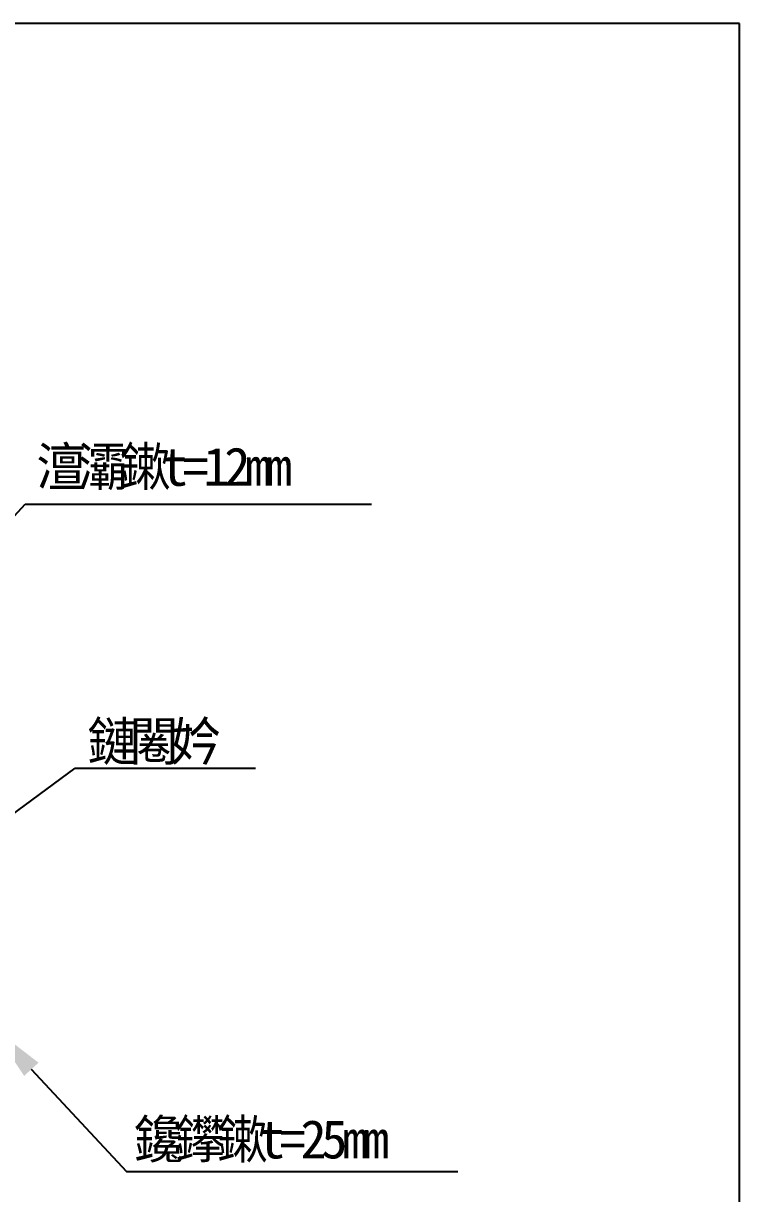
# Model space of a CAD drawing. Header units: metres. Extents: x 0 to 420, y 0 to 297.
# Drawn here: x 323.4 to 420, y 139 to 297 of the extents above; entities that cross this region are included whole.
import ezdxf

# ---------------------------------------------------------------- set-up
doc = ezdxf.new("R2010")
doc.units = ezdxf.units.M

msp = doc.modelspace()

# ---------------------------------------------------------------- linework, layer by layer
for p, q in [((420.04, 297), (0, 297)), ((420.04, 0), (420.04, 297)), ((310.82, 218.25), (323.67, 232.07)), ((323.67, 232.07), (370.4, 232.07)), ((310.16, 181.52), (330.41, 196.43)), ((330.41, 196.43), (354.74, 196.43)), ((324.49, 155.78), (337.33, 141.97)), ((337.33, 141.97), (382.04, 141.97))]:
    msp.add_line(p, q)
msp.add_solid([(323.52, 154.89), (319.1, 161.58), (325.46, 156.68)])

# ---------------------------------------------------------------- texts
for s, p in [('澶', (325.2, 234.57)), ('灞', (330.82, 234.57)), ('鏉', (336.45, 234.57)), ('t', (342.08, 234.57)), ('1', (347.7, 234.57)), ('2', (350.52, 234.57)), ('=', (344.89, 234.57)), ('m', (353.33, 234.57)), ('m', (356.14, 234.57)), ('鏈', (332.04, 197.47)), ('闂', (337.66, 197.47)), ('妗', (343.29, 197.47)), ('鑱', (338.29, 143.75)), ('鑻', (343.92, 143.75)), ('鏉', (349.54, 143.75)), ('t', (355.17, 143.75)), ('2', (360.8, 143.75)), ('5', (363.61, 143.75)), ('=', (357.98, 143.75)), ('m', (366.43, 143.75)), ('m', (369.24, 143.75))]:
    msp.add_text(s, height=5.18).set_placement(p)

doc.saveas('drawing.dxf')
